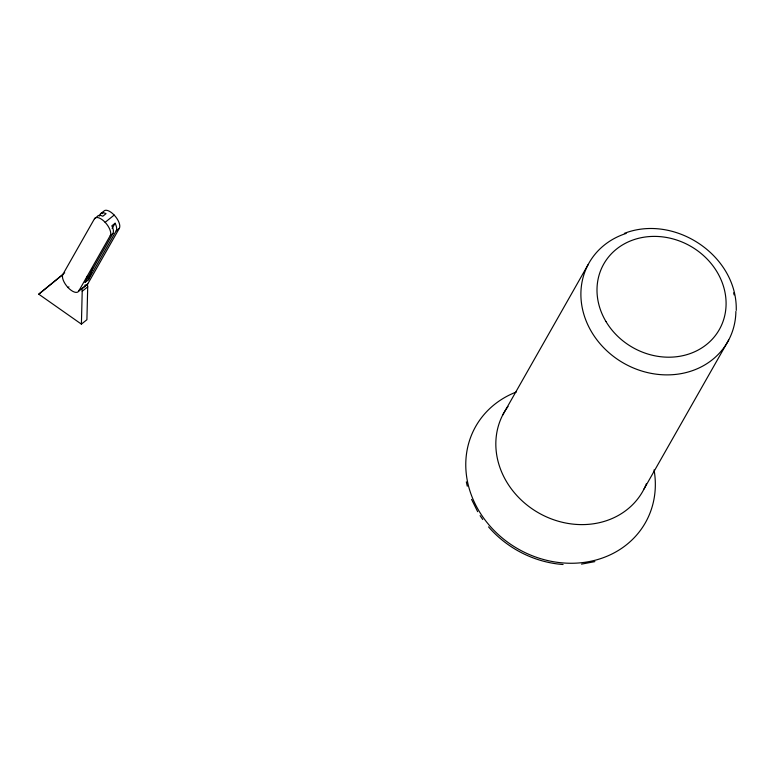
<?xml version="1.0" encoding="UTF-8"?>
<svg xmlns="http://www.w3.org/2000/svg" width="775" height="775" viewBox="0 0 775 775"><rect width="100%" height="100%" fill="white"/><g stroke="black" fill="none" stroke-linecap="round" stroke-linejoin="round"><path stroke-width="1.16" d="M81.404 324.134L82.208 291.264A6.675 3.013 51.3 0 0 81.714 288.949L87.226 284.551A6.675 3.013 51.3 0 1 87.711 286.857L86.907 319.726L81.404 324.134L38.75 294.18L63.579 273.846M99.219 216.118L100.401 214.036L103.521 211.546A11.673 5.28 51.3 0 1 114.187 215.072A11.673 5.28 51.3 0 1 119.34 228.325L116.221 230.814L88.408 279.775L85.153 282.381L87.575 275.716M88.408 279.775L92.845 267.569M100.401 214.036A11.673 5.28 51.3 0 1 106.059 213.648L102.804 216.244A11.673 5.28 51.3 0 0 97.146 216.642L94.453 218.792L62.901 274.331A11.673 5.28 51.3 0 0 68.055 287.583A11.673 5.28 51.3 0 0 78.721 291.109L87.788 283.863L119.34 228.325M102.329 213.638L103.521 211.546M112.162 228.392L115.097 223.229A11.673 5.28 51.3 0 1 116.221 230.814M78.721 291.109L110.273 235.571L112.966 233.42A11.673 5.28 51.3 0 0 111.842 225.835L115.097 223.229M85.153 282.381L112.966 233.42M502.636 415.148L588.07 264.692M644.025 489.006L728.703 340.002M63.569 273.963L38.75 294.18M94.453 218.792A11.673 5.28 51.3 0 1 105.129 222.318L114.187 215.072M68.055 287.583L68.936 286.876M82.208 291.264L87.711 286.857M624.398 233.343C674.822 213.881 737.606 255.663 736.25 310.407M594.851 561.623L581.531 564.132M563.086 564.51C534.566 562.456 507.208 548.506 488.55 526.874M480.113 515.646L482.748 519.502M477.681 511.703L471.578 499.381M466.327 481.866L467.286 486.225M646.428 483.668A79.767 70.041 29.6 0 1 539.352 513.321A79.767 70.041 29.6 0 1 508.022 406.458M735.892 311.443A79.767 70.041 29.6 0 1 668.699 374.868A79.767 70.041 29.6 0 1 583.924 314.573A79.767 70.041 29.6 0 1 626.181 233.43M733.625 292.853A79.767 70.041 29.6 0 1 734.128 294.907M654.061 469.892A97.553 85.647 29.6 0 1 585.968 562.137A97.553 85.647 29.6 0 1 472.479 497.967A97.553 85.647 29.6 0 1 516.305 392.005M105.129 222.318A11.673 5.28 51.3 0 1 110.273 235.571M87.788 283.863A11.673 5.28 51.3 0 1 84.882 285.142M64.499 273.091A6.675 3.013 51.3 0 1 64.712 272.945M81.714 288.949A11.673 5.28 51.3 0 1 79.379 289.55M605.963 321.518A66.427 58.319 29.6 0 0 717.757 332.155A66.427 58.319 29.6 0 0 660.92 236.704A66.427 58.319 29.6 0 0 605.963 321.518"/></g></svg>
